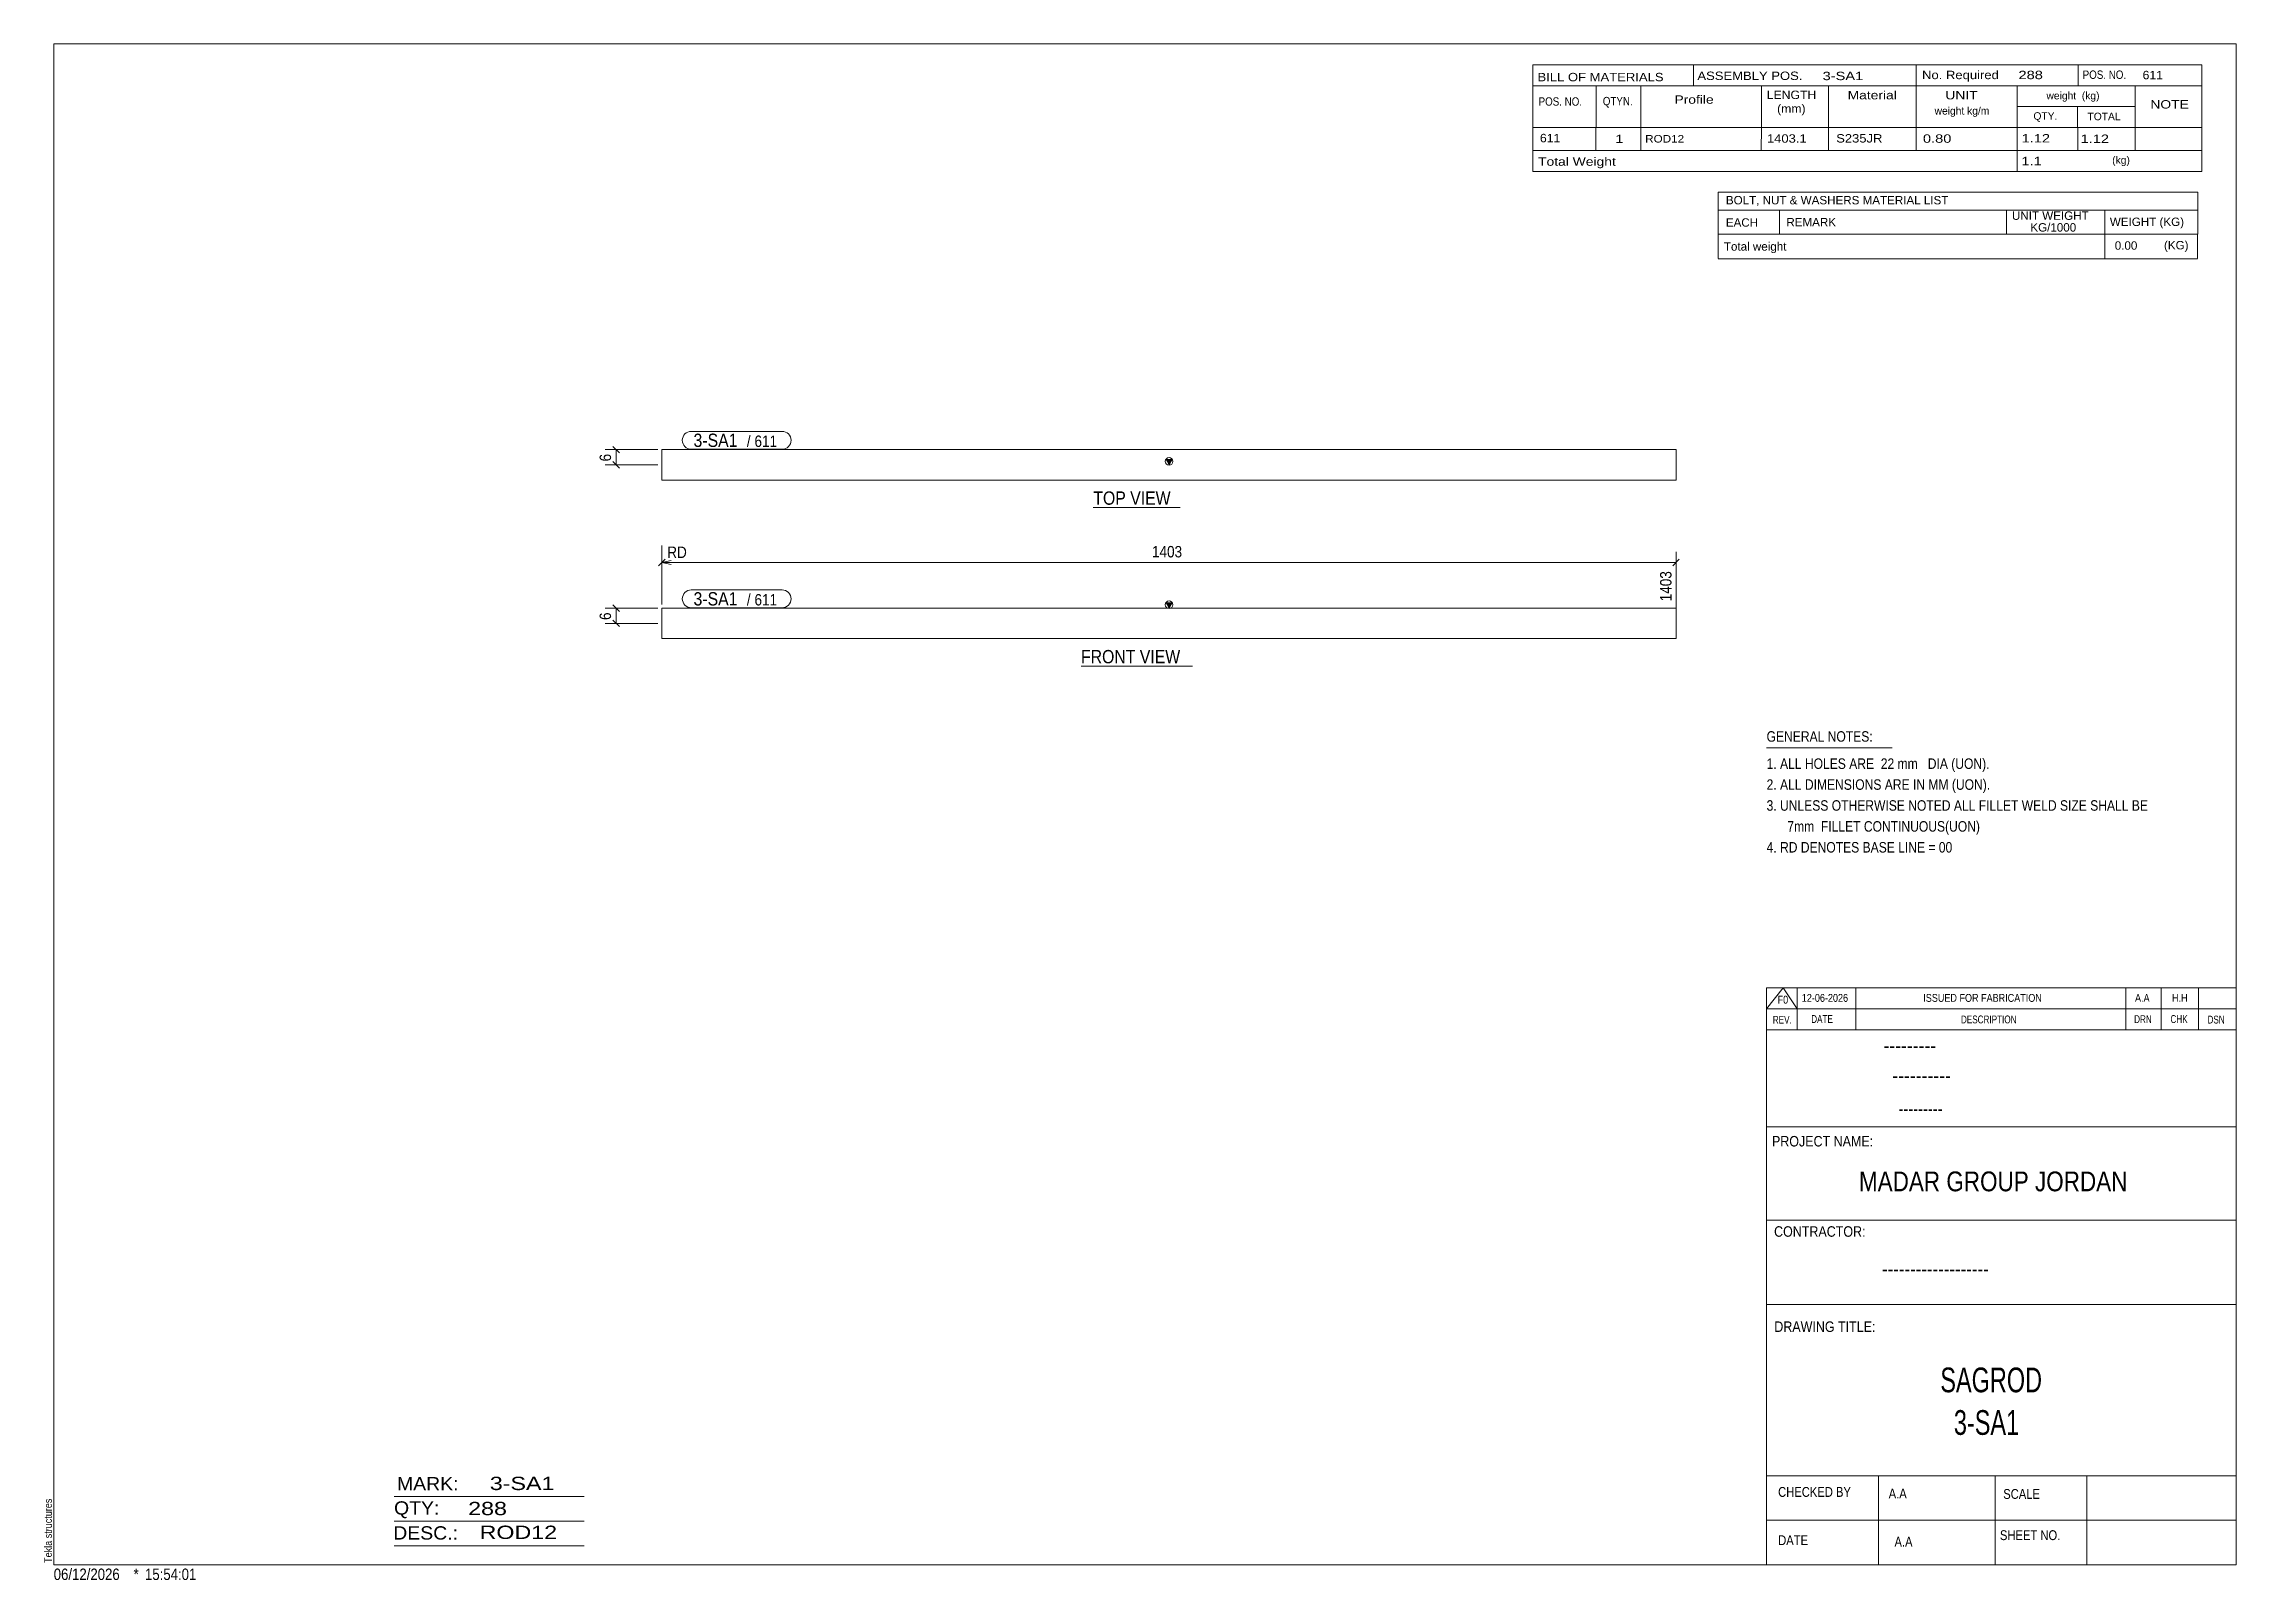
# Model space of a CAD drawing. Header units: millimetres. Extents: x 2 to 579, y 1 to 405.
import ezdxf

# ---------------------------------------------------------------- set-up
doc = ezdxf.new("R2010")
doc.units = ezdxf.units.MM
doc.linetypes.add('XKITLINE00', pattern=[0])
for name, color, linetype, lineweight in [('Dimensions', 7, 'Continuous', 0), ('DrawingSheet', 5, 'Continuous', 0), ('OtherObjectType', 7, 'Continuous', 0), ('Part', 2, 'Continuous', 0), ('PartMark', 7, 'Continuous', 0)]:
    doc.layers.add(name, color=color, linetype=linetype, lineweight=lineweight)
doc.styles.add('@ARIAL_UNICODE_MS_BOLD', font='ARIAL.TTF')
doc.styles.add('ARIAL', font='ARIAL.TTF')
doc.styles.add('ARIAL_NARROW', font='ARIALN.TTF')
doc.styles.add('COMIC_SANS_MS_BOLD', font='COMICBD.TTF')
doc.styles.add('SWIS721_EX_BT', font='ARIAL.TTF')
doc.styles.add('SWISSE', font='ARIAL.TTF')

# ---------------------------------------------------------------- blocks, each defined once
blk = doc.blocks.new('*A1')
at = {"layer": 'Part'}
blk.add_hatch(color=2, dxfattribs=at).paths.add_polyline_path([(297.54, 257.99), (299.14, 257.99), (298.34, 256.59)], flags=17)
at = {"layer": 'Part', "color": 2, "linetype": 'XKITLINE00', "lineweight": 0}
for p, q in [((164.92, 256.59), (298.25, 256.59)), ((164.92, 249.76), (164.92, 256.59)), ((298.34, 256.59), (297.54, 257.99)), ((297.54, 257.99), (299.14, 257.99)), ((299.14, 257.99), (298.34, 256.59)), ((298.35, 256.59), (431.69, 256.59)), ((431.69, 256.59), (431.69, 248.59)), ((164.92, 248.59), (164.92, 249.76)), ((298.25, 248.59), (164.92, 248.59)), ((431.69, 248.59), (298.35, 248.59))]:
    blk.add_line(p, q, dxfattribs=at)
blk.add_circle((298.34, 257.49), 1, dxfattribs=at)
blk = doc.blocks.new('*A2')
at = {"layer": 'Part'}
blk.add_hatch(color=2, dxfattribs=at).paths.add_polyline_path([(297.54, 295.69), (299.14, 295.69), (298.34, 294.29)], flags=17)
at = {"layer": 'Part', "color": 2, "linetype": 'XKITLINE00', "lineweight": 0}
for p, q in [((298.25, 298.29), (164.92, 298.29)), ((164.92, 298.29), (164.92, 290.29)), ((298.34, 294.29), (297.54, 295.69)), ((297.54, 295.69), (299.14, 295.69)), ((299.14, 295.69), (298.34, 294.29)), ((431.69, 298.29), (298.35, 298.29)), ((431.69, 290.29), (431.69, 298.29)), ((164.92, 290.29), (298.25, 290.29)), ((298.35, 290.29), (431.69, 290.29))]:
    blk.add_line(p, q, dxfattribs=at)
blk.add_circle((298.34, 295.19), 1, dxfattribs=at)
blk = doc.blocks.new('*A3')
at = {"layer": 'DrawingSheet', "color": 5, "linetype": 'XKITLINE00', "lineweight": 0}
for p, q in [((579, 405), (5, 405)), ((5, 405), (5, 5)), ((579, 5), (579, 405)), ((5, 5), (579, 5))]:
    blk.add_line(p, q, dxfattribs=at)
at = {"layer": 'DrawingSheet', "color": 5, "style": 'ARIAL', "width": 0.85}
blk.add_text('Tekla structures', height=2, rotation=90, dxfattribs=at).set_placement((4.5, 5.5))
blk = doc.blocks.new('*A4')
at = {"layer": 'OtherObjectType', "color": 7, "linetype": 'XKITLINE00', "lineweight": 0}
for p, q in [((442.76, 365.95), (442.75, 354.95)), ((442.76, 365.95), (568.88, 365.95)), ((568.88, 365.95), (568.88, 354.95)), ((442.75, 361.3), (568.88, 361.3)), ((458.87, 361.31), (458.87, 354.95)), ((518.57, 361.31), (518.57, 354.95)), ((544.47, 361.29), (544.47, 354.95)), ((442.77, 354.95), (568.88, 354.95)), ((442.78, 354.95), (442.78, 348.54)), ((442.85, 354.95), (568.87, 354.95)), ((544.5, 354.92), (544.5, 348.5)), ((568.87, 354.92), (568.87, 348.51)), ((442.77, 348.5), (568.87, 348.5))]:
    blk.add_line(p, q, dxfattribs=at)
at = {"layer": 'OtherObjectType', "color": 7, "style": 'ARIAL_NARROW', "width": 1.211571}
for s, p in [('BOLT, NUT & WASHERS MATERIAL LIST', (444.79, 362.79)), ('EACH', (444.78, 356.92)), ('REMARK', (460.7, 357.01)), ('UNIT WEIGHT', (520.03, 358.72)), (' KG/1000', (524.02, 355.63)), ('WEIGHT (KG)', (545.78, 357.1)), ('Total weight', (444.26, 350.62)), ('0.00', (547.07, 350.86)), ('(KG)', (560.02, 350.95))]:
    blk.add_text(s, height=2.2, dxfattribs=at).set_placement(p)
blk = doc.blocks.new('*A5')
at = {"layer": 'OtherObjectType', "color": 7, "linetype": 'XKITLINE00', "lineweight": 0}
blk.add_line((455.5, 219.82), (488.5, 219.82), dxfattribs=at)
at = {"layer": 'OtherObjectType', "color": 7, "style": 'ARIAL_NARROW', "width": 1.008832}
for s, p in [('GENERAL NOTES:', (455.5, 221.47)), ('1. ALL HOLES ARE  22 mm   DIA (UON).', (455.5, 214.32)), ('2. ALL DIMENSIONS ARE IN MM (UON).', (455.5, 208.82)), ('3. UNLESS OTHERWISE NOTED ALL FILLET WELD SIZE SHALL BE', (455.5, 203.32)), ('7mm  FILLET CONTINUOUS(UON)', (460.95, 197.82)), ('4. RD DENOTES BASE LINE = 00', (455.5, 192.32))]:
    blk.add_text(s, height=2.75, dxfattribs=at).set_placement(p)
blk = doc.blocks.new('*A6')
at = {"layer": 'OtherObjectType', "color": 7, "linetype": 'XKITLINE00', "lineweight": 0}
for p, q in [((455.5, 156.76), (579, 156.76)), ((455.5, 151.21), (459.82, 156.76)), ((455.5, 151.21), (455.5, 156.76)), ((459.82, 156.76), (463.53, 151.21)), ((463.53, 151.21), (463.53, 156.76)), ((478.97, 151.21), (478.97, 156.76)), ((549.98, 151.21), (549.98, 156.76)), ((559.24, 151.21), (559.24, 156.76)), ((569.12, 151.21), (569.12, 156.76)), ((579, 151.21), (579, 156.76)), ((455.5, 151.21), (579, 151.21)), ((455.5, 145.65), (455.5, 151.21)), ((459.21, 151.21), (579, 151.21)), ((463.53, 145.65), (463.53, 151.21)), ((478.97, 145.65), (478.97, 151.21)), ((549.98, 145.65), (549.98, 151.21)), ((559.24, 145.65), (559.24, 151.21)), ((569.12, 145.65), (569.12, 151.21)), ((579, 145.65), (579, 151.21))]:
    blk.add_line(p, q, dxfattribs=at)
at = {"layer": 'OtherObjectType', "color": 7, "style": 'ARIAL_NARROW'}
for s, height, width, p in [('F0', 2.058, 1.008832, (458.4, 152.59)), ('12-06-2026', 2.058, 1.008832, (464.76, 153.06)), ('ISSUED FOR FABRICATION', 2.0583, 1.008832, (496.71, 153.06)), ('A.A', 2.058, 1.008832, (552.4, 153.06)), ('H.H', 2.058, 1.008832, (562.13, 153.06)), ('REV.', 2.058, 0.907949, (457.13, 147.31)), ('DATE', 2.058, 0.907949, (467.23, 147.5)), ('DESCRIPTION', 2.0583, 0.907949, (506.61, 147.39)), ('DRN', 2.058, 0.907949, (552.17, 147.47)), ('CHK', 2.058, 0.907949, (561.72, 147.5)), ('DSN', 2.058, 0.907949, (571.47, 147.35))]:
    blk.add_text(s, height=height, dxfattribs=dict(at, width=width)).set_placement(p)
blk = doc.blocks.new('*A7')
at = {"layer": 'OtherObjectType', "color": 6, "linetype": 'XKITLINE00', "lineweight": 0}
for p, q in [((94.5, 23), (144.5, 23)), ((94.5, 16.5), (144.5, 16.5)), ((94.5, 10), (144.5, 10))]:
    blk.add_line(p, q, dxfattribs=at)
at = {"layer": 'OtherObjectType', "color": 6, "style": 'ARIAL_NARROW'}
for s, width, p in [('MARK:', 1.275, (95.27, 24.58)), ('3-SA1', 1.525501, (119.69, 24.65)), ('QTY:', 1.275, (94.5, 18.19)), ('288', 1.525501, (113.99, 18.05)), ('DESC.:', 1.275, (94.29, 11.63)), ('ROD12', 1.525501, (117, 11.79))]:
    blk.add_text(s, height=3.5, dxfattribs=dict(at, width=width)).set_placement(p)
blk = doc.blocks.new('*A8')
at = {"layer": 'OtherObjectType', "color": 2, "linetype": 'XKITLINE00', "lineweight": 0}
for p, q in [((455.5, 145.65), (579, 145.65)), ((455.5, 5), (455.5, 145.64)), ((578.98, 145.64), (579, 5)), ((579, 120.14), (455.5, 120.14)), ((455.5, 95.63), (579, 95.63)), ((579, 73.49), (455.5, 73.49)), ((579, 28.4), (455.5, 28.4)), ((484.94, 28.4), (484.94, 5)), ((515.62, 5), (515.62, 28.4)), ((539.75, 5), (539.75, 28.4)), ((579, 16.7), (455.5, 16.7)), ((579, 5), (455.5, 5))]:
    blk.add_line(p, q, dxfattribs=at)
at = {"layer": 'OtherObjectType', "color": 4, "style": '@ARIAL_UNICODE_MS_BOLD', "width": 0.85}
blk.add_text('---------', height=3.9, dxfattribs=at).set_placement((486.23, 139.59))
at = {"layer": 'OtherObjectType', "color": 7, "style": 'ARIAL', "width": 0.85}
for s, height, p in [('----------', 3.9, (488.56, 131.77)), ('---------', 3.25, (490.21, 123.31))]:
    blk.add_text(s, height=height, dxfattribs=at).set_placement(p)
at = {"layer": 'OtherObjectType', "color": 3, "width": 0.85}
for s, style, p in [('PROJECT NAME:', 'SWIS721_EX_BT', (456.92, 115.01)), ('CONTRACTOR:', 'SWISSE', (457.47, 91.27)), ('DRAWING TITLE:', 'SWIS721_EX_BT', (457.53, 66.24))]:
    blk.add_text(s, height=2.7618, dxfattribs=dict(at, style=style)).set_placement(p)
at = {"layer": 'OtherObjectType', "color": 7, "width": 0.85}
for s, height, p in [('MADAR GROUP JORDAN', 5.2, (479.79, 103.23)), ('CHECKED BY', 2.592, (458.53, 22.86)), ('A.A', 2.592, (487.61, 22.45)), ('SCALE', 2.592, (517.74, 22.33)), ('DATE', 2.592, (458.54, 10.16)), ('A.A', 2.592, (489.14, 9.76)), ('SHEET NO.', 2.592, (516.87, 11.49))]:
    blk.add_text(s, height=height, dxfattribs=at).set_placement(p)
at = {"layer": 'OtherObjectType', "color": 1}
for s, height, style, width, p in [('-------------------', 3.9, 'COMIC_SANS_MS_BOLD', 0.85, (485.87, 80.86)), ('SAGROD', 6.5, 'ARIAL', 0.68, (501.19, 50.37)), ('3-SA1', 6.5, 'ARIAL', 0.68, (504.76, 39.17))]:
    blk.add_text(s, height=height, dxfattribs=dict(at, style=style, width=width)).set_placement(p)
blk = doc.blocks.new('*A9')
at = {"layer": 'OtherObjectType', "color": 7, "linetype": 'XKITLINE00', "lineweight": 0}
for p, q in [((393.98, 399.5), (569.98, 399.5)), ((393.98, 399.5), (393.98, 388.5)), ((436.26, 399.42), (436.26, 393.87)), ((494.85, 394), (494.85, 399.5)), ((537.43, 393.96), (537.43, 399.42)), ((569.98, 394), (569.98, 399.5)), ((393.98, 394), (569.98, 394)), ((410.64, 394), (410.64, 383)), ((422.4, 393.98), (422.4, 383.03)), ((454.12, 393.99), (454.13, 383)), ((471.78, 393.98), (471.78, 383)), ((494.85, 393.98), (494.85, 383)), ((521.43, 394), (521.43, 383)), ((552.42, 394), (552.42, 383)), ((569.98, 394), (569.98, 388.5)), ((393.98, 388.5), (393.98, 383)), ((521.45, 388.52), (552.45, 388.52)), ((537.28, 388.52), (537.28, 383)), ((569.98, 388.5), (569.98, 383)), ((393.98, 383), (569.98, 383)), ((393.98, 383), (393.98, 376.95)), ((410.63, 383), (410.63, 376.95)), ((422.44, 382.99), (422.44, 376.95)), ((454.12, 383), (454.11, 376.95)), ((471.79, 383), (471.79, 376.95)), ((494.87, 383), (494.87, 376.95)), ((521.44, 383), (521.44, 376.95)), ((537.33, 382.95), (537.33, 376.95)), ((552.43, 383), (552.43, 376.95)), ((569.98, 383), (569.98, 376.95)), ((393.98, 376.95), (569.98, 376.95)), ((393.98, 376.95), (393.98, 371.45)), ((521.44, 376.95), (521.44, 371.45)), ((569.98, 376.95), (569.98, 371.45)), ((393.98, 371.45), (569.98, 371.45))]:
    blk.add_line(p, q, dxfattribs=at)
at = {"layer": 'OtherObjectType', "color": 7, "style": 'ARIAL_NARROW'}
for s, height, width, p in [('No. Required', 2.2, 1.36, (496.39, 395.72)), ('288', 2.2, 1.525501, (521.75, 395.72)), ('POS. NO.', 2.2, 1.02, (538.63, 395.79)), ('611', 2.2, 1.270501, (554.4, 395.69)), ('BILL OF MATERIALS', 2.2, 1.36, (395.25, 395.16)), ('ASSEMBLY POS.', 2.2, 1.36, (437.3, 395.5)), ('LENGTH', 2.2, 1.275, (455.54, 390.49)), ('3-SA1', 2.2, 1.525501, (470.23, 395.46)), ('Material', 2.2, 1.445, (476.81, 390.41)), ('UNIT', 2.2, 1.445, (502.52, 390.4)), ('weight  (kg)', 1.98, 1.19, (529.11, 390.39)), ('POS. NO.', 2.2, 1.02, (395.53, 388.74)), ('QTYN.', 2.2, 1.02, (412.42, 388.84)), ('Profile', 2.2, 1.445, (431.26, 389.25)), ('(mm)', 2.2, 1.275, (458.26, 386.86)), ('weight kg/m', 1.98, 1.19, (499.69, 386.4)), ('QTY.', 1.98, 1.19, (525.68, 385.03)), ('TOTAL', 1.98, 1.19, (539.9, 384.91)), ('NOTE', 2.2, 1.445, (556.44, 387.99)), ('611', 2.2, 1.270501, (395.89, 379.12)), ('1', 2.2, 1.525501, (415.71, 378.91)), ('ROD12', 1.98, 1.355501, (423.56, 379.04)), ('1403.1', 2.2, 1.355501, (455.59, 379.01)), ('S235JR', 2.2, 1.355501, (473.81, 379.05)), ('0.80', 2.2, 1.525501, (496.62, 378.99)), ('1.12', 2.2, 1.525501, (522.57, 379.07)), ('1.12', 2.2, 1.525501, (538.08, 378.94)), ('Total Weight', 2.2, 1.445, (395.4, 372.94)), ('1.1', 2.2, 1.525501, (522.52, 373.09)), ('(kg)', 1.98, 1.19, (546.4, 373.46))]:
    blk.add_text(s, height=height, dxfattribs=dict(at, width=width)).set_placement(p)
blk = doc.blocks.new('*A10')
at = {"layer": 'OtherObjectType', "color": 7, "style": 'ARIAL_NARROW', "width": 1.008832}
for s, p in [('06/12/2026', (4.99, 1)), ('*', (26, 1)), ('15:54:01', (29, 1))]:
    blk.add_text(s, height=3, dxfattribs=at).set_placement(p)
blk = doc.blocks.new('*A11')
at = {"layer": 'Dimensions', "color": 7, "linetype": 'XKITLINE00', "lineweight": 0}
for p, q in [((163.92, 256.59), (150.07, 256.59)), ((152.07, 257.44), (153.77, 255.74)), ((152.92, 252.59), (152.92, 256.59)), ((163.92, 252.59), (150.07, 252.59)), ((152.07, 253.44), (153.77, 251.74))]:
    blk.add_line(p, q, dxfattribs=at)
at = {"layer": 'Dimensions', "color": 3}
for p in [(152.92, 256.59), (152.92, 252.59)]:
    blk.add_point(p, dxfattribs=at)
at = {"layer": 'Dimensions', "color": 3, "style": 'ARIAL', "width": 0.85}
blk.add_text('6', height=3, rotation=90.00021, dxfattribs=at).set_placement((151.57, 253.48))
blk = doc.blocks.new('*A12')
at = {"layer": 'Dimensions', "color": 7, "linetype": 'XKITLINE00', "lineweight": 0}
for p, q in [((164.92, 257.59), (164.92, 273.09)), ((164.92, 257.59), (164.92, 271.44)), ((431.69, 256.42), (431.69, 271.44)), ((165.77, 269.44), (164.07, 267.74)), ((167.42, 269.09), (164.92, 268.59)), ((164.92, 268.59), (431.69, 268.59)), ((167.42, 268.09), (164.92, 268.59)), ((172.14, 268.59), (164.92, 268.59)), ((432.53, 269.44), (430.84, 267.74))]:
    blk.add_line(p, q, dxfattribs=at)
at = {"layer": 'Dimensions', "color": 3}
for p in [(164.92, 268.59), (431.69, 268.59)]:
    blk.add_point(p, dxfattribs=at)
at = {"layer": 'Dimensions', "color": 7}
blk.add_point((164.92, 268.59), dxfattribs=at)
at = {"layer": 'Dimensions', "color": 3, "style": 'ARIAL', "width": 0.85}
for s, p in [('RD', (166.36, 269.79)), ('1403', (293.85, 269.94))]:
    blk.add_text(s, height=3, dxfattribs=at).set_placement(p)
blk.add_text('1403', height=3, rotation=90.00021, dxfattribs=at).set_placement((430.49, 258.39))
blk = doc.blocks.new('*A13')
at = {"layer": 'PartMark', "color": 7, "linetype": 'XKITLINE00', "lineweight": 0}
for p, q in [((172.67, 261.39), (196.58, 261.39)), ((172.67, 256.69), (196.58, 256.69))]:
    blk.add_line(p, q, dxfattribs=at)
for centre, start, end in [((172.67, 259.04), 90, 270), ((196.58, 259.04), 270, 90)]:
    blk.add_arc(centre, 2.35, start, end, dxfattribs=at)
at = {"layer": 'PartMark', "color": 1, "style": 'ARIAL', "width": 0.85}
blk.add_text('3-SA1', height=3.5, dxfattribs=at).set_placement((173.27, 257.29))
at = {"layer": 'PartMark', "color": 3, "style": 'ARIAL', "width": 0.85}
for s, p in [('/', (187.29, 257.29)), ('611', (189.3, 257.29))]:
    blk.add_text(s, height=3, dxfattribs=at).set_placement(p)
blk = doc.blocks.new('*A14')
at = {"layer": 'OtherObjectType', "color": 7, "linetype": 'XKITLINE00', "lineweight": 0}
blk.add_line((275.18, 241.34), (304.48, 241.34), dxfattribs=at)
at = {"layer": 'OtherObjectType', "color": 7, "style": 'ARIAL', "width": 0.85}
blk.add_text('FRONT VIEW', height=3.5, dxfattribs=at).set_placement((275.18, 242.09))
blk = doc.blocks.new('*A15')
at = {"layer": 'Dimensions', "color": 7, "linetype": 'XKITLINE00', "lineweight": 0}
for p, q in [((163.92, 298.29), (150.07, 298.29)), ((163.92, 294.29), (150.07, 294.29)), ((152.07, 299.14), (153.77, 297.44)), ((152.07, 295.14), (153.77, 293.44)), ((152.92, 294.29), (152.92, 298.29))]:
    blk.add_line(p, q, dxfattribs=at)
at = {"layer": 'Dimensions', "color": 3}
for p in [(152.92, 298.29), (152.92, 294.29)]:
    blk.add_point(p, dxfattribs=at)
at = {"layer": 'Dimensions', "color": 3, "style": 'ARIAL', "width": 0.85}
blk.add_text('6', height=3, rotation=90.00021, dxfattribs=at).set_placement((151.57, 295.18))
blk = doc.blocks.new('*A16')
at = {"layer": 'PartMark', "color": 7, "linetype": 'XKITLINE00', "lineweight": 0}
for p, q in [((172.67, 303.09), (196.58, 303.09)), ((172.67, 298.39), (196.58, 298.39))]:
    blk.add_line(p, q, dxfattribs=at)
for centre, start, end in [((172.67, 300.74), 90, 270), ((196.58, 300.74), 270, 90)]:
    blk.add_arc(centre, 2.35, start, end, dxfattribs=at)
at = {"layer": 'PartMark', "color": 1, "style": 'ARIAL', "width": 0.85}
blk.add_text('3-SA1', height=3.5, dxfattribs=at).set_placement((173.27, 298.99))
at = {"layer": 'PartMark', "color": 3, "style": 'ARIAL', "width": 0.85}
for s, p in [('/', (187.29, 298.99)), ('611', (189.3, 298.99))]:
    blk.add_text(s, height=3, dxfattribs=at).set_placement(p)
blk = doc.blocks.new('*A17')
at = {"layer": 'OtherObjectType', "color": 7, "linetype": 'XKITLINE00', "lineweight": 0}
blk.add_line((278.42, 283.04), (301.24, 283.04), dxfattribs=at)
at = {"layer": 'OtherObjectType', "color": 7, "style": 'ARIAL', "width": 0.85}
blk.add_text('TOP VIEW', height=3.5, dxfattribs=at).set_placement((278.42, 283.79))

msp = doc.modelspace()

# ---------------------------------------------------------------- block references
at = {"lineweight": 0}
for name in ['*A3', '*A9', '*A4', '*A16', '*A15', '*A17', '*A12', '*A13', '*A11', '*A14', '*A5', '*A6', '*A8', '*A7', '*A10']:
    msp.add_blockref(name, (0, 0), dxfattribs=at)
at = {"layer": 'Part', "lineweight": 0}
for name in ['*A2', '*A1']:
    msp.add_blockref(name, (0, 0), dxfattribs=at)

doc.saveas('drawing.dxf')
